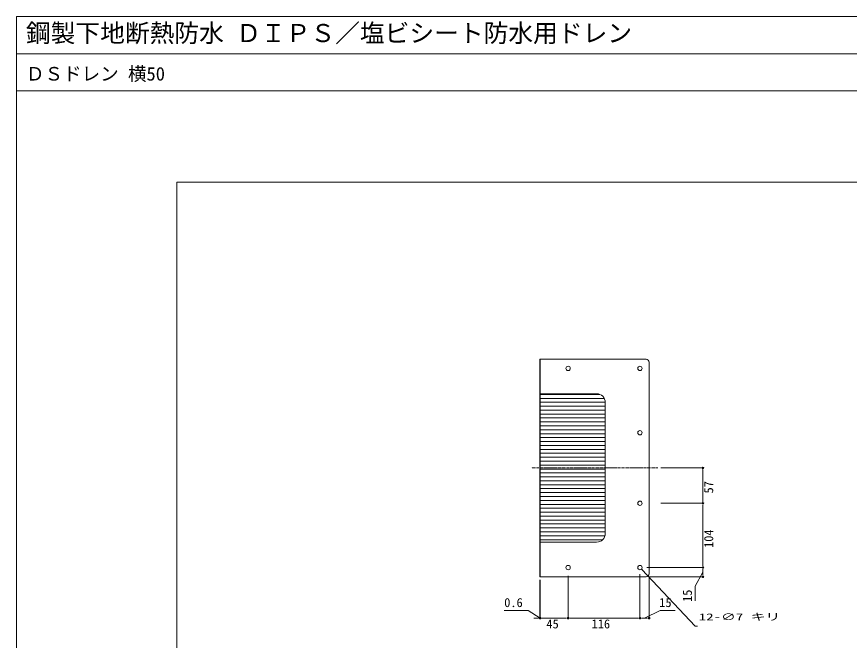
# Model space of a CAD drawing. Units: millimetres, scale not verified. Extents: x -1380 to 1380, y -955 to 955.
# Drawn here: x -1380 to -34, y -54 to 955 of the extents above; entities that cross this region are included whole.
import ezdxf
from ezdxf.enums import TextEntityAlignment as Align

# ---------------------------------------------------------------- set-up
doc = ezdxf.new("R2010")
doc.units = ezdxf.units.MM
doc.header["$LTSCALE"] = 3
doc.linetypes.add('USER1', pattern=[2, 1.25, -0.25, 0.25, -0.25])
for name, color, linetype, lineweight in [('0-0_0', 7, 'Continuous', 15), ('0-3_L-1', 7, 'Continuous', 18), ('0-4_L-5', 2, 'USER1', 18), ('0-6_L-6', 8, 'Continuous', 18), ('0-7_WAKU', 7, 'Continuous', 18), ('0-9_SUNPO', 7, 'Continuous', 18)]:
    doc.layers.add(name, color=color, linetype=linetype, lineweight=lineweight)
doc.styles.add('ＭＳ ゴシック', font='')
doc.styles.get('ＭＳ ゴシック').set_extended_font_data('MS Gothic')

msp = doc.modelspace()

# ---------------------------------------------------------------- linework, layer by layer
at = {"layer": '0-0_0', "lineweight": 18}
msp.add_line((-1380.463, 895.129), (1379.537, 895.129), dxfattribs=at)
at = {"layer": '0-0_0'}
for p, q in [((-270.787, 226.379), (-270.787, 223.879)), ((-270.787, 222.629), (-270.787, 220.129)), ((-270.787, 170.629), (-270.787, 173.129)), ((-270.787, 169.379), (-270.787, 166.879)), ((-270.787, 166.879), (-270.787, 169.379)), ((-270.787, 165.629), (-270.787, 163.129)), ((-270.787, 66.629), (-270.787, 69.129)), ((-369.473, 61.27), (-369.218, 60.996)), ((-270.787, 65.379), (-270.787, 62.879)), ((-270.787, 62.879), (-270.787, 65.379)), ((-270.787, 61.629), (-270.787, 59.129)), ((-270.787, 51.629), (-270.787, 54.129)), ((-270.787, 47.879), (-270.787, 50.379)), ((-536.803, -17.723), (-539.303, -17.723)), ((-533.053, -17.723), (-535.553, -17.723)), ((-534.953, -17.723), (-532.453, -17.723)), ((-534.953, -17.723), (-532.453, -17.723)), ((-531.203, -17.723), (-528.703, -17.723)), ((-531.203, -17.723), (-528.703, -17.723)), ((-491.203, -17.723), (-493.703, -17.723)), ((-487.453, -17.723), (-489.953, -17.723)), ((-489.953, -17.723), (-487.453, -17.723)), ((-486.203, -17.723), (-483.703, -17.723)), ((-375.203, -17.723), (-377.703, -17.723)), ((-371.453, -17.723), (-373.953, -17.723)), ((-373.953, -17.723), (-371.453, -17.723)), ((-370.203, -17.723), (-367.703, -17.723)), ((-360.203, -17.723), (-362.703, -17.723)), ((-356.453, -17.723), (-358.953, -17.723))]:
    msp.add_line(p, q, dxfattribs=at)
at = {"layer": '0-0_0', "lineweight": 18}
msp.add_lwpolyline([(-1121.713, -807.371), (1120.787, -807.371), (1120.787, 687.629), (-1121.713, 687.629)], close=True, dxfattribs=at)
at = {"layer": '0-0_0'}
for centre, radius in [((-270.787, 225.129), 1.25), ((-270.787, 168.129), 1.25), ((-270.787, 168.129), 1.25), ((-369.346, 61.133), 0.188), ((-270.787, 64.129), 1.25), ((-270.787, 64.129), 1.25), ((-270.787, 49.129), 1.25), ((-534.303, -17.723), 1.25), ((-533.703, -17.723), 1.25), ((-533.703, -17.723), 1.25), ((-488.703, -17.723), 1.25), ((-488.703, -17.723), 1.25), ((-372.703, -17.723), 1.25), ((-372.703, -17.723), 1.25), ((-357.703, -17.723), 1.25)]:
    msp.add_circle(centre, radius, dxfattribs=at)
at = {"layer": '0-3_L-1'}
for p, q in [((-362.703, 401.129), (-533.703, 401.129)), ((-357.703, 225.129), (-357.703, 396.129)), ((-442.703, 345.129), (-533.703, 345.129)), ((-428.703, 225.129), (-428.703, 331.129)), ((-428.703, 225.129), (-428.703, 119.129)), ((-357.703, 225.129), (-357.703, 54.129)), ((-442.703, 105.129), (-533.703, 105.129)), ((-362.703, 49.129), (-533.703, 49.129))]:
    msp.add_line(p, q, dxfattribs=at)
for points in [[(-534.303, 225.129), (-534.303, 401.129), (-533.703, 401.129), (-533.703, 225.129)], [(-534.303, 225.129), (-534.303, 49.129), (-533.703, 49.129), (-533.703, 225.129)]]:
    msp.add_lwpolyline(points, dxfattribs=at)
for centre in [(-488.703, 386.129), (-372.703, 386.129), (-372.703, 282.129), (-372.703, 168.129), (-488.703, 64.129), (-372.703, 64.129)]:
    msp.add_circle(centre, 3.5, dxfattribs=at)
for centre, radius, start, end in [((-362.703, 396.129), 5, 0, 90), ((-442.703, 331.129), 14, 0, 90), ((-442.703, 119.129), 14, 270, 0), ((-362.703, 54.129), 5, 270, 0)]:
    msp.add_arc(centre, radius, start, end, dxfattribs=at)
at = {"layer": '0-4_L-5'}
msp.add_line((-343.878, 225.129), (-548.128, 225.129), dxfattribs=at)
at = {"layer": '0-6_L-6'}
for p, q in [((-533.703, 344.115), (-437.472, 344.115)), ((-533.703, 337.765), (-430.376, 337.765)), ((-533.703, 331.415), (-428.706, 331.415)), ((-533.703, 325.065), (-428.703, 325.065)), ((-533.703, 318.715), (-428.703, 318.715)), ((-533.703, 312.365), (-428.703, 312.365)), ((-533.703, 306.015), (-428.703, 306.015)), ((-533.703, 299.665), (-428.703, 299.665)), ((-533.703, 293.315), (-428.703, 293.315)), ((-533.703, 286.965), (-428.703, 286.965)), ((-533.703, 280.615), (-428.703, 280.615)), ((-533.703, 274.265), (-428.703, 274.265)), ((-533.703, 267.915), (-428.703, 267.915)), ((-533.703, 261.565), (-428.703, 261.565)), ((-533.703, 255.215), (-428.703, 255.215)), ((-533.703, 248.865), (-428.703, 248.865)), ((-533.703, 242.515), (-428.703, 242.515)), ((-533.703, 236.165), (-428.703, 236.165)), ((-533.703, 229.815), (-428.703, 229.815)), ((-533.703, 223.465), (-428.703, 223.465)), ((-533.703, 217.115), (-428.703, 217.115)), ((-533.703, 210.765), (-428.703, 210.765)), ((-533.703, 204.415), (-428.703, 204.415)), ((-533.703, 198.065), (-428.703, 198.065)), ((-533.703, 191.715), (-428.703, 191.715)), ((-533.703, 185.365), (-428.703, 185.365)), ((-533.703, 179.015), (-428.703, 179.015)), ((-533.703, 172.665), (-428.703, 172.665)), ((-533.703, 166.315), (-428.703, 166.315)), ((-533.703, 159.965), (-428.703, 159.965)), ((-533.703, 153.615), (-428.703, 153.615)), ((-533.703, 147.265), (-428.703, 147.265)), ((-533.703, 140.915), (-428.703, 140.915)), ((-533.703, 134.565), (-428.703, 134.565)), ((-533.703, 128.215), (-428.703, 128.215)), ((-533.703, 121.865), (-428.703, 121.865)), ((-533.703, 115.515), (-429.178, 115.515)), ((-533.703, 109.165), (-432.869, 109.165))]:
    msp.add_line(p, q, dxfattribs=at)
at = {"layer": '0-7_WAKU'}
for points in [[(-1380.463, -954.871), (1379.537, -954.871), (1379.537, 955.129), (-1380.463, 955.129)], [(1379.537, 835.129), (-1380.463, 835.129), (-1380.463, 955.129), (1379.537, 955.129)]]:
    msp.add_lwpolyline(points, close=True, dxfattribs=at)
at = {"layer": '0-9_SUNPO'}
for p, q in [((-338.878, 225.129), (-270.787, 225.129)), ((-270.787, 173.129), (-270.787, 220.129)), ((-338.878, 168.129), (-270.787, 168.129)), ((-338.878, 168.129), (-270.787, 168.129)), ((-270.787, 69.129), (-270.787, 163.129)), ((-361.703, 64.129), (-270.787, 64.129)), ((-361.703, 64.129), (-270.787, 64.129)), ((-270.787, 54.129), (-270.787, 59.129)), ((-534.303, 44.129), (-534.303, -17.723)), ((-533.703, 44.129), (-533.703, -17.723)), ((-533.703, 44.129), (-533.703, -17.723)), ((-488.703, 50.518), (-488.703, -17.723)), ((-488.703, 50.518), (-488.703, -17.723)), ((-372.703, 53.129), (-372.703, -17.723)), ((-372.703, 53.129), (-372.703, -17.723)), ((-357.703, 49.129), (-357.703, -17.723)), ((-357.703, 49.129), (-270.787, 49.129)), ((-539.303, -17.723), (-544.303, -17.723)), ((-534.303, -17.723), (-533.703, -17.723)), ((-534.303, -17.723), (-533.703, -17.723)), ((-528.703, -17.723), (-523.703, -17.723)), ((-528.703, -17.723), (-493.703, -17.723)), ((-483.703, -17.723), (-377.703, -17.723)), ((-367.703, -17.723), (-362.703, -17.723))]:
    msp.add_line(p, q, dxfattribs=at)
for points in [[(-369.346, 61.133), (-283.565, -30.991), (-279.565, -30.991)], [(-270.787, 56.629), (-283.287, 33.958), (-283.287, 10.029)], [(-534.003, -17.723), (-553.537, -5.223), (-592.288, -5.223)], [(-365.203, -17.723), (-339.868, -5.223), (-315.94, -5.223)]]:
    msp.add_lwpolyline(points, dxfattribs=at)

# ---------------------------------------------------------------- texts
at = {"layer": '0-9_SUNPO', "style": 'ＭＳ ゴシック'}
for s, height, p in [('鋼製下地断熱防水 ＤＩＰＳ／塩ビシート防水用ドレン', 29.33, (-1365.463, 905.129)), ('ＤＳドレン 横50', 21.99, (-1365.463, 845.129)), ('0.6', 14.66, (-592.101, -4.223)), ('15', 14.66, (-341.407, -4.223)), ('45', 14.66, (-523.843, -38.723)), ('116', 14.66, (-450.754, -38.723))]:
    msp.add_text(s, height=height, dxfattribs=at).set_placement(p, align=Align.BOTTOM_LEFT)
for s, p in [('57', (-249.787, 183.938)), ('104', (-249.787, 95.824)), ('15', (-284.287, 8.491))]:
    msp.add_text(s, height=14.66, rotation=90, dxfattribs=at).set_placement(p, align=Align.BOTTOM_LEFT)
at = {"layer": '0-9_SUNPO', "style": 'ＭＳ ゴシック', "width": 1.6}
msp.add_text('12-∅7 キリ', height=11, dxfattribs=at).set_placement((-277.469, -24.468), align=Align.BOTTOM_LEFT)

doc.saveas('drawing.dxf')
